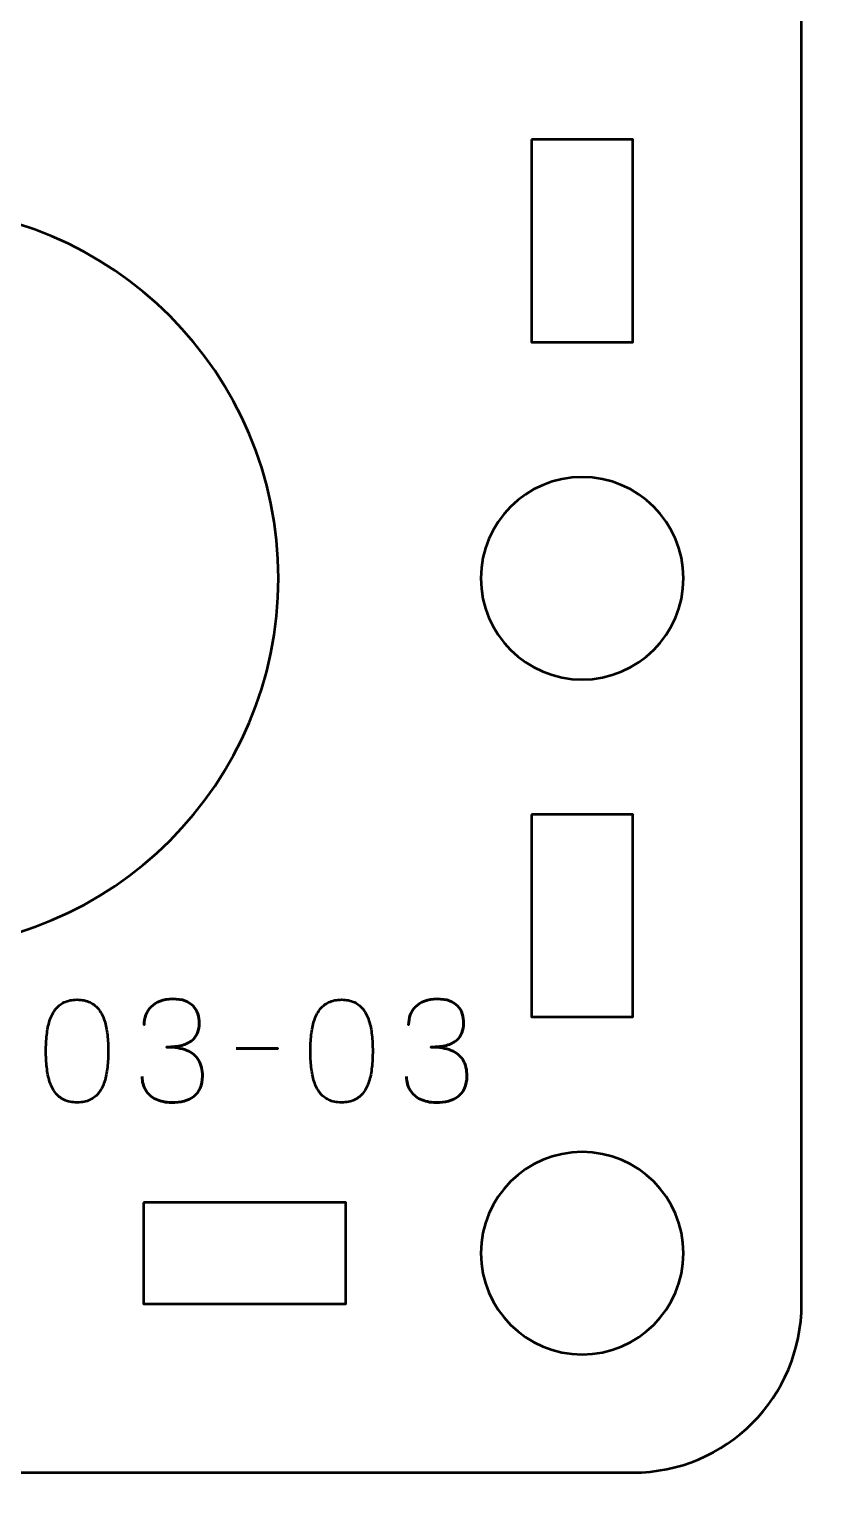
# Model space of a CAD drawing. Header units: centimetres. Extents: x -17.9 to -3.1, y -25.3 to -4.3.
# Drawn here: x -8.787 to -6.411, y -12.006 to -7.624 of the extents above; entities that cross this region are included whole.
import ezdxf

# ---------------------------------------------------------------- set-up
doc = ezdxf.new("R2010")
doc.units = ezdxf.units.CM
doc.header["$MEASUREMENT"] = 0
doc.layers.add('Layer 1', color=7, linetype='Continuous')

msp = doc.modelspace()

# ---------------------------------------------------------------- linework, layer by layer
at = {"layer": 'Layer 1', "color": 22, "lineweight": 53}
msp.add_open_spline([(-17.90003, -24.8499), (-17.90003, -24.8499), (-17.90003, -4.84994), (-17.90003, -4.84994), (-17.90003, -4.84994), (-17.90003, -4.57297), (-17.67694, -4.34998), (-17.39994, -4.34998), (-17.39994, -4.34998), (-17.39994, -4.34998), (-3.60007, -4.34998), (-3.60007, -4.34998), (-3.60007, -4.34998), (-3.32293, -4.34998), (-3.09997, -4.57297), (-3.09997, -4.84994), (-3.09997, -4.84994), (-3.09997, -4.84994), (-3.09997, -24.8499), (-3.09997, -24.8499), (-3.09997, -24.8499), (-3.09997, -25.1269), (-3.32293, -25.34999), (-3.60007, -25.34999), (-3.60007, -25.34999), (-3.60007, -25.34999), (-17.39994, -25.34999), (-17.39994, -25.34999), (-17.39994, -25.34999), (-17.67694, -25.34999), (-17.90003, -25.1269), (-17.90003, -24.8499)], degree=3, knots=[0, 0, 0, 0, 0.125, 0.125, 0.125, 0.125, 0.25, 0.25, 0.25, 0.25, 0.375, 0.375, 0.375, 0.375, 0.5, 0.5, 0.5, 0.5, 0.625, 0.625, 0.625, 0.625, 0.75, 0.75, 0.75, 0.75, 0.875, 0.875, 0.875, 0.875, 1, 1, 1, 1], dxfattribs=at)
at = {"layer": 'Layer 1', "color": 2, "lineweight": 53}
msp.add_open_spline([(-11.29993, -6.59997), (-11.29993, -6.59997), (-7.00006, -6.59997), (-7.00006, -6.59997), (-7.00006, -6.59997), (-6.72292, -6.59997), (-6.49996, -6.82306), (-6.49996, -7.10006), (-6.49996, -7.10006), (-6.49996, -7.10006), (-6.49996, -11.39993), (-6.49996, -11.39993), (-6.49996, -11.39993), (-6.49996, -11.67707), (-6.72292, -11.90003), (-7.00006, -11.90003), (-7.00006, -11.90003), (-7.00006, -11.90003), (-11.29993, -11.90003), (-11.29993, -11.90003), (-11.29993, -11.90003), (-11.57693, -11.90003), (-11.80002, -11.67707), (-11.80002, -11.39993), (-11.80002, -11.39993), (-11.80002, -11.39993), (-11.80002, -7.10006), (-11.80002, -7.10006), (-11.80002, -7.10006), (-11.80002, -6.82306), (-11.57693, -6.59997), (-11.29993, -6.59997)], degree=3, knots=[0, 0, 0, 0, 0.125, 0.125, 0.125, 0.125, 0.25, 0.25, 0.25, 0.25, 0.375, 0.375, 0.375, 0.375, 0.5, 0.5, 0.5, 0.5, 0.625, 0.625, 0.625, 0.625, 0.75, 0.75, 0.75, 0.75, 0.875, 0.875, 0.875, 0.875, 1, 1, 1, 1], dxfattribs=at)
at = {"layer": 'Layer 1', "lineweight": 53}
for points in [[(-7.30006, -7.95001), (-7.30006, -7.95001), (-7.00006, -7.95001), (-7.00006, -7.95001), (-7.00006, -7.95001), (-7.00006, -7.95001), (-7.00006, -8.55002), (-7.00006, -8.55002), (-7.00006, -8.55002), (-7.00006, -8.55002), (-7.30006, -8.55002), (-7.30006, -8.55002), (-7.30006, -8.55002), (-7.30006, -8.55002), (-7.30006, -7.95001), (-7.30006, -7.95001)], [(-6.84999, -9.25007), (-6.84999, -9.4157), (-6.98432, -9.55007), (-7.14999, -9.55007), (-7.14999, -9.55007), (-7.31562, -9.55007), (-7.44999, -9.4157), (-7.44999, -9.25007), (-7.44999, -9.25007), (-7.44999, -9.0843), (-7.31562, -8.95007), (-7.14999, -8.95007), (-7.14999, -8.95007), (-6.98432, -8.95007), (-6.84999, -9.0843), (-6.84999, -9.25007)], [(-7.30006, -9.94998), (-7.30006, -9.94998), (-7.00006, -9.94998), (-7.00006, -9.94998), (-7.00006, -9.94998), (-7.00006, -9.94998), (-7.00006, -10.54998), (-7.00006, -10.54998), (-7.00006, -10.54998), (-7.00006, -10.54998), (-7.30006, -10.54998), (-7.30006, -10.54998), (-7.30006, -10.54998), (-7.30006, -10.54998), (-7.30006, -9.94998), (-7.30006, -9.94998)], [(-6.84999, -11.25), (-6.84999, -11.41567), (-6.98432, -11.55), (-7.14999, -11.55), (-7.14999, -11.55), (-7.31562, -11.55), (-7.44999, -11.41567), (-7.44999, -11.25), (-7.44999, -11.25), (-7.44999, -11.08437), (-7.31562, -10.95), (-7.14999, -10.95), (-7.14999, -10.95), (-6.98432, -10.95), (-6.84999, -11.08437), (-6.84999, -11.25)], [(-8.45001, -11.09993), (-8.45001, -11.09993), (-7.85001, -11.09993), (-7.85001, -11.09993), (-7.85001, -11.09993), (-7.85001, -11.09993), (-7.85001, -11.39993), (-7.85001, -11.39993), (-7.85001, -11.39993), (-7.85001, -11.39993), (-8.45001, -11.39993), (-8.45001, -11.39993), (-8.45001, -11.39993), (-8.45001, -11.39993), (-8.45001, -11.09993), (-8.45001, -11.09993)]]:
    msp.add_open_spline(points, degree=3, knots=[0, 0, 0, 0, 0.25, 0.25, 0.25, 0.25, 0.5, 0.5, 0.5, 0.5, 0.75, 0.75, 0.75, 0.75, 1, 1, 1, 1], dxfattribs=at)
at = {"layer": 'Layer 1', "color": 250, "lineweight": 53}
msp.add_open_spline([(-9.14999, -8.15), (-8.54257, -8.15), (-8.04999, -8.64258), (-8.04999, -9.25), (-8.04999, -9.25), (-8.04999, -9.85742), (-8.54257, -10.35), (-9.14999, -10.35), (-9.14999, -10.35), (-9.75741, -10.35), (-10.24999, -9.85742), (-10.24999, -9.25), (-10.24999, -9.25), (-10.24999, -8.64258), (-9.75741, -8.15), (-9.14999, -8.15)], degree=3, knots=[0, 0, 0, 0, 0.25, 0.25, 0.25, 0.25, 0.5, 0.5, 0.5, 0.5, 0.75, 0.75, 0.75, 0.75, 1, 1, 1, 1], dxfattribs=at)
at = {"layer": 'Layer 1', "color": 30, "lineweight": 53}
for points, knots in [([(-8.64648, -10.80342), (-8.63167, -10.80335), (-8.6189, -10.80074), (-8.60824, -10.79566), (-8.60824, -10.79566), (-8.59766, -10.79058), (-8.58884, -10.78331), (-8.58179, -10.77407), (-8.58179, -10.77407), (-8.5748, -10.76476), (-8.5693, -10.75375), (-8.56521, -10.74105), (-8.56521, -10.74105), (-8.56118, -10.72835), (-8.55829, -10.71445), (-8.55667, -10.69921), (-8.55667, -10.69921), (-8.55497, -10.68397), (-8.55413, -10.66795), (-8.5542, -10.65102), (-8.5542, -10.65102), (-8.55413, -10.63416), (-8.55497, -10.61814), (-8.55667, -10.60297), (-8.55667, -10.60297), (-8.55829, -10.5878), (-8.56118, -10.57383), (-8.56521, -10.56113), (-8.56521, -10.56113), (-8.5693, -10.5485), (-8.5748, -10.5375), (-8.58179, -10.52811), (-8.58179, -10.52811), (-8.58884, -10.5188), (-8.59766, -10.51153), (-8.60824, -10.50645), (-8.60824, -10.50645), (-8.6189, -10.5013), (-8.63167, -10.49869), (-8.64648, -10.49862), (-8.64648, -10.49862), (-8.6613, -10.49869), (-8.67407, -10.5013), (-8.68473, -10.50645), (-8.68473, -10.50645), (-8.69531, -10.51153), (-8.70413, -10.5188), (-8.71118, -10.52811), (-8.71118, -10.52811), (-8.71817, -10.5375), (-8.72367, -10.5485), (-8.72776, -10.56113), (-8.72776, -10.56113), (-8.73179, -10.57383), (-8.73468, -10.5878), (-8.7363, -10.60297), (-8.7363, -10.60297), (-8.73799, -10.61814), (-8.73884, -10.63416), (-8.73877, -10.65102), (-8.73877, -10.65102), (-8.73884, -10.66795), (-8.73799, -10.68397), (-8.7363, -10.69921), (-8.7363, -10.69921), (-8.73468, -10.71445), (-8.73179, -10.72835), (-8.72776, -10.74105), (-8.72776, -10.74105), (-8.72367, -10.75375), (-8.71817, -10.76476), (-8.71118, -10.77407), (-8.71118, -10.77407), (-8.70413, -10.78331), (-8.69531, -10.79058), (-8.68473, -10.79566), (-8.68473, -10.79566), (-8.67407, -10.80074), (-8.6613, -10.80335), (-8.64648, -10.80342)], [0, 0, 0, 0, 0.05, 0.05, 0.05, 0.05, 0.1, 0.1, 0.1, 0.1, 0.15, 0.15, 0.15, 0.15, 0.2, 0.2, 0.2, 0.2, 0.25, 0.25, 0.25, 0.25, 0.3, 0.3, 0.3, 0.3, 0.35, 0.35, 0.35, 0.35, 0.4, 0.4, 0.4, 0.4, 0.45, 0.45, 0.45, 0.45, 0.5, 0.5, 0.5, 0.5, 0.55, 0.55, 0.55, 0.55, 0.6, 0.6, 0.6, 0.6, 0.65, 0.65, 0.65, 0.65, 0.7, 0.7, 0.7, 0.7, 0.75, 0.75, 0.75, 0.75, 0.8, 0.8, 0.8, 0.8, 0.85, 0.85, 0.85, 0.85, 0.9, 0.9, 0.9, 0.9, 0.95, 0.95, 0.95, 0.95, 1, 1, 1, 1]), ([(-8.64648, -10.80342), (-8.63167, -10.80335), (-8.6189, -10.80074), (-8.60824, -10.79566), (-8.60824, -10.79566), (-8.59766, -10.79058), (-8.58884, -10.78331), (-8.58179, -10.77407), (-8.58179, -10.77407), (-8.5748, -10.76476), (-8.5693, -10.75375), (-8.56521, -10.74105), (-8.56521, -10.74105), (-8.56118, -10.72835), (-8.55829, -10.71445), (-8.55667, -10.69921), (-8.55667, -10.69921), (-8.55497, -10.68397), (-8.55413, -10.66795), (-8.5542, -10.65102), (-8.5542, -10.65102), (-8.55413, -10.63416), (-8.55497, -10.61814), (-8.55667, -10.60297), (-8.55667, -10.60297), (-8.55829, -10.5878), (-8.56118, -10.57383), (-8.56521, -10.56113), (-8.56521, -10.56113), (-8.5693, -10.5485), (-8.5748, -10.5375), (-8.58179, -10.52811), (-8.58179, -10.52811), (-8.58884, -10.5188), (-8.59766, -10.51153), (-8.60824, -10.50645), (-8.60824, -10.50645), (-8.6189, -10.5013), (-8.63167, -10.49869), (-8.64648, -10.49862), (-8.64648, -10.49862), (-8.6613, -10.49869), (-8.67407, -10.5013), (-8.68473, -10.50645), (-8.68473, -10.50645), (-8.69531, -10.51153), (-8.70413, -10.5188), (-8.71118, -10.52811), (-8.71118, -10.52811), (-8.71817, -10.5375), (-8.72367, -10.5485), (-8.72776, -10.56113), (-8.72776, -10.56113), (-8.73179, -10.57383), (-8.73468, -10.5878), (-8.7363, -10.60297), (-8.7363, -10.60297), (-8.73799, -10.61814), (-8.73884, -10.63416), (-8.73877, -10.65102), (-8.73877, -10.65102), (-8.73884, -10.66795), (-8.73799, -10.68397), (-8.7363, -10.69921), (-8.7363, -10.69921), (-8.73468, -10.71445), (-8.73179, -10.72835), (-8.72776, -10.74105), (-8.72776, -10.74105), (-8.72367, -10.75375), (-8.71817, -10.76476), (-8.71118, -10.77407), (-8.71118, -10.77407), (-8.70413, -10.78331), (-8.69531, -10.79058), (-8.68473, -10.79566), (-8.68473, -10.79566), (-8.67407, -10.80074), (-8.6613, -10.80335), (-8.64648, -10.80342)], [0, 0, 0, 0, 0.05, 0.05, 0.05, 0.05, 0.1, 0.1, 0.1, 0.1, 0.15, 0.15, 0.15, 0.15, 0.2, 0.2, 0.2, 0.2, 0.25, 0.25, 0.25, 0.25, 0.3, 0.3, 0.3, 0.3, 0.35, 0.35, 0.35, 0.35, 0.4, 0.4, 0.4, 0.4, 0.45, 0.45, 0.45, 0.45, 0.5, 0.5, 0.5, 0.5, 0.55, 0.55, 0.55, 0.55, 0.6, 0.6, 0.6, 0.6, 0.65, 0.65, 0.65, 0.65, 0.7, 0.7, 0.7, 0.7, 0.75, 0.75, 0.75, 0.75, 0.8, 0.8, 0.8, 0.8, 0.85, 0.85, 0.85, 0.85, 0.9, 0.9, 0.9, 0.9, 0.95, 0.95, 0.95, 0.95, 1, 1, 1, 1]), ([(-8.45387, -10.7268), (-8.4538, -10.74204), (-8.45027, -10.7553), (-8.44329, -10.7668), (-8.44329, -10.7668), (-8.4363, -10.77823), (-8.42635, -10.78719), (-8.41337, -10.79361), (-8.41337, -10.79361), (-8.40039, -10.80003), (-8.3848, -10.80328), (-8.36666, -10.80342), (-8.36666, -10.80342), (-8.35305, -10.80342), (-8.3407, -10.80201), (-8.32948, -10.79905), (-8.32948, -10.79905), (-8.31833, -10.79608), (-8.30874, -10.7915), (-8.30062, -10.78522), (-8.30062, -10.78522), (-8.29251, -10.77894), (-8.2863, -10.77082), (-8.28186, -10.76095), (-8.28186, -10.76095), (-8.27748, -10.751), (-8.2753, -10.73907), (-8.27523, -10.7251), (-8.27523, -10.7251), (-8.27515, -10.70648), (-8.27896, -10.69074), (-8.28651, -10.67797), (-8.28651, -10.67797), (-8.29406, -10.6652), (-8.30578, -10.65561), (-8.32151, -10.64905), (-8.32151, -10.64905), (-8.33724, -10.64248), (-8.35742, -10.63917), (-8.3819, -10.63917), (-8.3819, -10.63917), (-8.36363, -10.63924), (-8.34832, -10.63755), (-8.33583, -10.63409), (-8.33583, -10.63409), (-8.32341, -10.63063), (-8.31347, -10.62576), (-8.30599, -10.61941), (-8.30599, -10.61941), (-8.29851, -10.61313), (-8.29308, -10.60565), (-8.28983, -10.59705), (-8.28983, -10.59705), (-8.28651, -10.58851), (-8.28489, -10.57913), (-8.28496, -10.5689), (-8.28496, -10.5689), (-8.28489, -10.55866), (-8.2863, -10.54921), (-8.28912, -10.54046), (-8.28912, -10.54046), (-8.29188, -10.53171), (-8.29639, -10.52402), (-8.30253, -10.51746), (-8.30253, -10.51746), (-8.30867, -10.5109), (-8.31678, -10.50575), (-8.32673, -10.50208), (-8.32673, -10.50208), (-8.33675, -10.49841), (-8.34896, -10.49658), (-8.36328, -10.49651), (-8.36328, -10.49651), (-8.37753, -10.49658), (-8.39002, -10.49869), (-8.4006, -10.50279), (-8.4006, -10.50279), (-8.41126, -10.50688), (-8.42, -10.51245), (-8.42706, -10.51958), (-8.42706, -10.51958), (-8.43404, -10.5267), (-8.43927, -10.53482), (-8.44272, -10.54399), (-8.44272, -10.54399), (-8.44625, -10.55316), (-8.44794, -10.5629), (-8.44794, -10.57313), (-8.44794, -10.57313), (-8.44794, -10.5629), (-8.44625, -10.55316), (-8.44272, -10.54399), (-8.44272, -10.54399), (-8.43927, -10.53482), (-8.43404, -10.5267), (-8.42706, -10.51958), (-8.42706, -10.51958), (-8.42, -10.51245), (-8.41126, -10.50688), (-8.4006, -10.50279), (-8.4006, -10.50279), (-8.39002, -10.49869), (-8.37753, -10.49658), (-8.36328, -10.49651), (-8.36328, -10.49651), (-8.34896, -10.49658), (-8.33675, -10.49841), (-8.32673, -10.50208), (-8.32673, -10.50208), (-8.31678, -10.50575), (-8.30867, -10.5109), (-8.30253, -10.51746), (-8.30253, -10.51746), (-8.29639, -10.52402), (-8.29188, -10.53171), (-8.28912, -10.54046), (-8.28912, -10.54046), (-8.2863, -10.54921), (-8.28489, -10.55866), (-8.28496, -10.5689), (-8.28496, -10.5689), (-8.28489, -10.57913), (-8.28651, -10.58851), (-8.28983, -10.59705), (-8.28983, -10.59705), (-8.29308, -10.60565), (-8.29851, -10.61313), (-8.30599, -10.61941), (-8.30599, -10.61941), (-8.31347, -10.62576), (-8.32341, -10.63063), (-8.33583, -10.63409), (-8.33583, -10.63409), (-8.34832, -10.63755), (-8.36363, -10.63924), (-8.3819, -10.63917), (-8.3819, -10.63917), (-8.35742, -10.63917), (-8.33724, -10.64248), (-8.32151, -10.64905), (-8.32151, -10.64905), (-8.30578, -10.65561), (-8.29406, -10.6652), (-8.28651, -10.67797), (-8.28651, -10.67797), (-8.27896, -10.69074), (-8.27515, -10.70648), (-8.27523, -10.7251), (-8.27523, -10.7251), (-8.2753, -10.73907), (-8.27748, -10.751), (-8.28186, -10.76095), (-8.28186, -10.76095), (-8.2863, -10.77082), (-8.29251, -10.77894), (-8.30062, -10.78522), (-8.30062, -10.78522), (-8.30874, -10.7915), (-8.31833, -10.79608), (-8.32948, -10.79905), (-8.32948, -10.79905), (-8.3407, -10.80201), (-8.35305, -10.80342), (-8.36666, -10.80342), (-8.36666, -10.80342), (-8.3848, -10.80328), (-8.40039, -10.80003), (-8.41337, -10.79361), (-8.41337, -10.79361), (-8.42635, -10.78719), (-8.4363, -10.77823), (-8.44329, -10.7668), (-8.44329, -10.7668), (-8.45027, -10.7553), (-8.4538, -10.74204), (-8.45387, -10.7268)], [0, 0, 0, 0, 0.0227273, 0.0227273, 0.0227273, 0.0227273, 0.0454545, 0.0454545, 0.0454545, 0.0454545, 0.0681818, 0.0681818, 0.0681818, 0.0681818, 0.0909091, 0.0909091, 0.0909091, 0.0909091, 0.1136364, 0.1136364, 0.1136364, 0.1136364, 0.1363636, 0.1363636, 0.1363636, 0.1363636, 0.1590909, 0.1590909, 0.1590909, 0.1590909, 0.1818182, 0.1818182, 0.1818182, 0.1818182, 0.2045455, 0.2045455, 0.2045455, 0.2045455, 0.2272727, 0.2272727, 0.2272727, 0.2272727, 0.25, 0.25, 0.25, 0.25, 0.2727273, 0.2727273, 0.2727273, 0.2727273, 0.2954545, 0.2954545, 0.2954545, 0.2954545, 0.3181818, 0.3181818, 0.3181818, 0.3181818, 0.3409091, 0.3409091, 0.3409091, 0.3409091, 0.3636364, 0.3636364, 0.3636364, 0.3636364, 0.3863636, 0.3863636, 0.3863636, 0.3863636, 0.4090909, 0.4090909, 0.4090909, 0.4090909, 0.4318182, 0.4318182, 0.4318182, 0.4318182, 0.4545455, 0.4545455, 0.4545455, 0.4545455, 0.4772727, 0.4772727, 0.4772727, 0.4772727, 0.5, 0.5, 0.5, 0.5, 0.5227273, 0.5227273, 0.5227273, 0.5227273, 0.5454545, 0.5454545, 0.5454545, 0.5454545, 0.5681818, 0.5681818, 0.5681818, 0.5681818, 0.5909091, 0.5909091, 0.5909091, 0.5909091, 0.6136364, 0.6136364, 0.6136364, 0.6136364, 0.6363636, 0.6363636, 0.6363636, 0.6363636, 0.6590909, 0.6590909, 0.6590909, 0.6590909, 0.6818182, 0.6818182, 0.6818182, 0.6818182, 0.7045455, 0.7045455, 0.7045455, 0.7045455, 0.7272727, 0.7272727, 0.7272727, 0.7272727, 0.75, 0.75, 0.75, 0.75, 0.7727273, 0.7727273, 0.7727273, 0.7727273, 0.7954545, 0.7954545, 0.7954545, 0.7954545, 0.8181818, 0.8181818, 0.8181818, 0.8181818, 0.8409091, 0.8409091, 0.8409091, 0.8409091, 0.8636364, 0.8636364, 0.8636364, 0.8636364, 0.8863636, 0.8863636, 0.8863636, 0.8863636, 0.9090909, 0.9090909, 0.9090909, 0.9090909, 0.9318182, 0.9318182, 0.9318182, 0.9318182, 0.9545455, 0.9545455, 0.9545455, 0.9545455, 0.9772727, 0.9772727, 0.9772727, 0.9772727, 1, 1, 1, 1]), ([(-7.8629, -10.80342), (-7.84809, -10.80335), (-7.83532, -10.80074), (-7.82466, -10.79566), (-7.82466, -10.79566), (-7.81408, -10.79058), (-7.80526, -10.78331), (-7.79821, -10.77407), (-7.79821, -10.77407), (-7.79122, -10.76476), (-7.78572, -10.75375), (-7.78163, -10.74105), (-7.78163, -10.74105), (-7.7776, -10.72835), (-7.77471, -10.71445), (-7.77309, -10.69921), (-7.77309, -10.69921), (-7.77139, -10.68397), (-7.77055, -10.66795), (-7.77062, -10.65102), (-7.77062, -10.65102), (-7.77055, -10.63416), (-7.77139, -10.61814), (-7.77309, -10.60297), (-7.77309, -10.60297), (-7.77471, -10.5878), (-7.7776, -10.57383), (-7.78163, -10.56113), (-7.78163, -10.56113), (-7.78572, -10.5485), (-7.79122, -10.5375), (-7.79821, -10.52811), (-7.79821, -10.52811), (-7.80526, -10.5188), (-7.81408, -10.51153), (-7.82466, -10.50645), (-7.82466, -10.50645), (-7.83532, -10.5013), (-7.84809, -10.49869), (-7.8629, -10.49862), (-7.8629, -10.49862), (-7.87772, -10.49869), (-7.89049, -10.5013), (-7.90115, -10.50645), (-7.90115, -10.50645), (-7.91173, -10.51153), (-7.92055, -10.5188), (-7.9276, -10.52811), (-7.9276, -10.52811), (-7.93459, -10.5375), (-7.94009, -10.5485), (-7.94418, -10.56113), (-7.94418, -10.56113), (-7.94821, -10.57383), (-7.9511, -10.5878), (-7.95272, -10.60297), (-7.95272, -10.60297), (-7.95441, -10.61814), (-7.95526, -10.63416), (-7.95519, -10.65102), (-7.95519, -10.65102), (-7.95526, -10.66795), (-7.95441, -10.68397), (-7.95272, -10.69921), (-7.95272, -10.69921), (-7.9511, -10.71445), (-7.94821, -10.72835), (-7.94418, -10.74105), (-7.94418, -10.74105), (-7.94009, -10.75375), (-7.93459, -10.76476), (-7.9276, -10.77407), (-7.9276, -10.77407), (-7.92055, -10.78331), (-7.91173, -10.79058), (-7.90115, -10.79566), (-7.90115, -10.79566), (-7.89049, -10.80074), (-7.87772, -10.80335), (-7.8629, -10.80342)], [0, 0, 0, 0, 0.05, 0.05, 0.05, 0.05, 0.1, 0.1, 0.1, 0.1, 0.15, 0.15, 0.15, 0.15, 0.2, 0.2, 0.2, 0.2, 0.25, 0.25, 0.25, 0.25, 0.3, 0.3, 0.3, 0.3, 0.35, 0.35, 0.35, 0.35, 0.4, 0.4, 0.4, 0.4, 0.45, 0.45, 0.45, 0.45, 0.5, 0.5, 0.5, 0.5, 0.55, 0.55, 0.55, 0.55, 0.6, 0.6, 0.6, 0.6, 0.65, 0.65, 0.65, 0.65, 0.7, 0.7, 0.7, 0.7, 0.75, 0.75, 0.75, 0.75, 0.8, 0.8, 0.8, 0.8, 0.85, 0.85, 0.85, 0.85, 0.9, 0.9, 0.9, 0.9, 0.95, 0.95, 0.95, 0.95, 1, 1, 1, 1]), ([(-7.8629, -10.80342), (-7.84809, -10.80335), (-7.83532, -10.80074), (-7.82466, -10.79566), (-7.82466, -10.79566), (-7.81408, -10.79058), (-7.80526, -10.78331), (-7.79821, -10.77407), (-7.79821, -10.77407), (-7.79122, -10.76476), (-7.78572, -10.75375), (-7.78163, -10.74105), (-7.78163, -10.74105), (-7.7776, -10.72835), (-7.77471, -10.71445), (-7.77309, -10.69921), (-7.77309, -10.69921), (-7.77139, -10.68397), (-7.77055, -10.66795), (-7.77062, -10.65102), (-7.77062, -10.65102), (-7.77055, -10.63416), (-7.77139, -10.61814), (-7.77309, -10.60297), (-7.77309, -10.60297), (-7.77471, -10.5878), (-7.7776, -10.57383), (-7.78163, -10.56113), (-7.78163, -10.56113), (-7.78572, -10.5485), (-7.79122, -10.5375), (-7.79821, -10.52811), (-7.79821, -10.52811), (-7.80526, -10.5188), (-7.81408, -10.51153), (-7.82466, -10.50645), (-7.82466, -10.50645), (-7.83532, -10.5013), (-7.84809, -10.49869), (-7.8629, -10.49862), (-7.8629, -10.49862), (-7.87772, -10.49869), (-7.89049, -10.5013), (-7.90115, -10.50645), (-7.90115, -10.50645), (-7.91173, -10.51153), (-7.92055, -10.5188), (-7.9276, -10.52811), (-7.9276, -10.52811), (-7.93459, -10.5375), (-7.94009, -10.5485), (-7.94418, -10.56113), (-7.94418, -10.56113), (-7.94821, -10.57383), (-7.9511, -10.5878), (-7.95272, -10.60297), (-7.95272, -10.60297), (-7.95441, -10.61814), (-7.95526, -10.63416), (-7.95519, -10.65102), (-7.95519, -10.65102), (-7.95526, -10.66795), (-7.95441, -10.68397), (-7.95272, -10.69921), (-7.95272, -10.69921), (-7.9511, -10.71445), (-7.94821, -10.72835), (-7.94418, -10.74105), (-7.94418, -10.74105), (-7.94009, -10.75375), (-7.93459, -10.76476), (-7.9276, -10.77407), (-7.9276, -10.77407), (-7.92055, -10.78331), (-7.91173, -10.79058), (-7.90115, -10.79566), (-7.90115, -10.79566), (-7.89049, -10.80074), (-7.87772, -10.80335), (-7.8629, -10.80342)], [0, 0, 0, 0, 0.05, 0.05, 0.05, 0.05, 0.1, 0.1, 0.1, 0.1, 0.15, 0.15, 0.15, 0.15, 0.2, 0.2, 0.2, 0.2, 0.25, 0.25, 0.25, 0.25, 0.3, 0.3, 0.3, 0.3, 0.35, 0.35, 0.35, 0.35, 0.4, 0.4, 0.4, 0.4, 0.45, 0.45, 0.45, 0.45, 0.5, 0.5, 0.5, 0.5, 0.55, 0.55, 0.55, 0.55, 0.6, 0.6, 0.6, 0.6, 0.65, 0.65, 0.65, 0.65, 0.7, 0.7, 0.7, 0.7, 0.75, 0.75, 0.75, 0.75, 0.8, 0.8, 0.8, 0.8, 0.85, 0.85, 0.85, 0.85, 0.9, 0.9, 0.9, 0.9, 0.95, 0.95, 0.95, 0.95, 1, 1, 1, 1]), ([(-7.67029, -10.7268), (-7.67022, -10.74204), (-7.66669, -10.7553), (-7.65971, -10.7668), (-7.65971, -10.7668), (-7.65272, -10.77823), (-7.64277, -10.78719), (-7.62979, -10.79361), (-7.62979, -10.79361), (-7.61681, -10.80003), (-7.60122, -10.80328), (-7.58308, -10.80342), (-7.58308, -10.80342), (-7.56947, -10.80342), (-7.55712, -10.80201), (-7.5459, -10.79905), (-7.5459, -10.79905), (-7.53475, -10.79608), (-7.52516, -10.7915), (-7.51704, -10.78522), (-7.51704, -10.78522), (-7.50893, -10.77894), (-7.50272, -10.77082), (-7.49828, -10.76095), (-7.49828, -10.76095), (-7.4939, -10.751), (-7.49172, -10.73907), (-7.49165, -10.7251), (-7.49165, -10.7251), (-7.49157, -10.70648), (-7.49538, -10.69074), (-7.50293, -10.67797), (-7.50293, -10.67797), (-7.51048, -10.6652), (-7.5222, -10.65561), (-7.53793, -10.64905), (-7.53793, -10.64905), (-7.55366, -10.64248), (-7.57384, -10.63917), (-7.59832, -10.63917), (-7.59832, -10.63917), (-7.58005, -10.63924), (-7.56474, -10.63755), (-7.55225, -10.63409), (-7.55225, -10.63409), (-7.53983, -10.63063), (-7.52989, -10.62576), (-7.52241, -10.61941), (-7.52241, -10.61941), (-7.51493, -10.61313), (-7.5095, -10.60565), (-7.50625, -10.59705), (-7.50625, -10.59705), (-7.50293, -10.58851), (-7.50131, -10.57913), (-7.50138, -10.5689), (-7.50138, -10.5689), (-7.50131, -10.55866), (-7.50272, -10.54921), (-7.50554, -10.54046), (-7.50554, -10.54046), (-7.5083, -10.53171), (-7.51281, -10.52402), (-7.51895, -10.51746), (-7.51895, -10.51746), (-7.52509, -10.5109), (-7.5332, -10.50575), (-7.54315, -10.50208), (-7.54315, -10.50208), (-7.55317, -10.49841), (-7.56538, -10.49658), (-7.5797, -10.49651), (-7.5797, -10.49651), (-7.59395, -10.49658), (-7.60644, -10.49869), (-7.61702, -10.50279), (-7.61702, -10.50279), (-7.62768, -10.50688), (-7.63642, -10.51245), (-7.64348, -10.51958), (-7.64348, -10.51958), (-7.65046, -10.5267), (-7.65569, -10.53482), (-7.65914, -10.54399), (-7.65914, -10.54399), (-7.66267, -10.55316), (-7.66436, -10.5629), (-7.66436, -10.57313), (-7.66436, -10.57313), (-7.66436, -10.5629), (-7.66267, -10.55316), (-7.65914, -10.54399), (-7.65914, -10.54399), (-7.65569, -10.53482), (-7.65046, -10.5267), (-7.64348, -10.51958), (-7.64348, -10.51958), (-7.63642, -10.51245), (-7.62768, -10.50688), (-7.61702, -10.50279), (-7.61702, -10.50279), (-7.60644, -10.49869), (-7.59395, -10.49658), (-7.5797, -10.49651), (-7.5797, -10.49651), (-7.56538, -10.49658), (-7.55317, -10.49841), (-7.54315, -10.50208), (-7.54315, -10.50208), (-7.5332, -10.50575), (-7.52509, -10.5109), (-7.51895, -10.51746), (-7.51895, -10.51746), (-7.51281, -10.52402), (-7.5083, -10.53171), (-7.50554, -10.54046), (-7.50554, -10.54046), (-7.50272, -10.54921), (-7.50131, -10.55866), (-7.50138, -10.5689), (-7.50138, -10.5689), (-7.50131, -10.57913), (-7.50293, -10.58851), (-7.50625, -10.59705), (-7.50625, -10.59705), (-7.5095, -10.60565), (-7.51493, -10.61313), (-7.52241, -10.61941), (-7.52241, -10.61941), (-7.52989, -10.62576), (-7.53983, -10.63063), (-7.55225, -10.63409), (-7.55225, -10.63409), (-7.56474, -10.63755), (-7.58005, -10.63924), (-7.59832, -10.63917), (-7.59832, -10.63917), (-7.57384, -10.63917), (-7.55366, -10.64248), (-7.53793, -10.64905), (-7.53793, -10.64905), (-7.5222, -10.65561), (-7.51048, -10.6652), (-7.50293, -10.67797), (-7.50293, -10.67797), (-7.49538, -10.69074), (-7.49157, -10.70648), (-7.49165, -10.7251), (-7.49165, -10.7251), (-7.49172, -10.73907), (-7.4939, -10.751), (-7.49828, -10.76095), (-7.49828, -10.76095), (-7.50272, -10.77082), (-7.50893, -10.77894), (-7.51704, -10.78522), (-7.51704, -10.78522), (-7.52516, -10.7915), (-7.53475, -10.79608), (-7.5459, -10.79905), (-7.5459, -10.79905), (-7.55712, -10.80201), (-7.56947, -10.80342), (-7.58308, -10.80342), (-7.58308, -10.80342), (-7.60122, -10.80328), (-7.61681, -10.80003), (-7.62979, -10.79361), (-7.62979, -10.79361), (-7.64277, -10.78719), (-7.65272, -10.77823), (-7.65971, -10.7668), (-7.65971, -10.7668), (-7.66669, -10.7553), (-7.67022, -10.74204), (-7.67029, -10.7268)], [0, 0, 0, 0, 0.0227273, 0.0227273, 0.0227273, 0.0227273, 0.0454545, 0.0454545, 0.0454545, 0.0454545, 0.0681818, 0.0681818, 0.0681818, 0.0681818, 0.0909091, 0.0909091, 0.0909091, 0.0909091, 0.1136364, 0.1136364, 0.1136364, 0.1136364, 0.1363636, 0.1363636, 0.1363636, 0.1363636, 0.1590909, 0.1590909, 0.1590909, 0.1590909, 0.1818182, 0.1818182, 0.1818182, 0.1818182, 0.2045455, 0.2045455, 0.2045455, 0.2045455, 0.2272727, 0.2272727, 0.2272727, 0.2272727, 0.25, 0.25, 0.25, 0.25, 0.2727273, 0.2727273, 0.2727273, 0.2727273, 0.2954545, 0.2954545, 0.2954545, 0.2954545, 0.3181818, 0.3181818, 0.3181818, 0.3181818, 0.3409091, 0.3409091, 0.3409091, 0.3409091, 0.3636364, 0.3636364, 0.3636364, 0.3636364, 0.3863636, 0.3863636, 0.3863636, 0.3863636, 0.4090909, 0.4090909, 0.4090909, 0.4090909, 0.4318182, 0.4318182, 0.4318182, 0.4318182, 0.4545455, 0.4545455, 0.4545455, 0.4545455, 0.4772727, 0.4772727, 0.4772727, 0.4772727, 0.5, 0.5, 0.5, 0.5, 0.5227273, 0.5227273, 0.5227273, 0.5227273, 0.5454545, 0.5454545, 0.5454545, 0.5454545, 0.5681818, 0.5681818, 0.5681818, 0.5681818, 0.5909091, 0.5909091, 0.5909091, 0.5909091, 0.6136364, 0.6136364, 0.6136364, 0.6136364, 0.6363636, 0.6363636, 0.6363636, 0.6363636, 0.6590909, 0.6590909, 0.6590909, 0.6590909, 0.6818182, 0.6818182, 0.6818182, 0.6818182, 0.7045455, 0.7045455, 0.7045455, 0.7045455, 0.7272727, 0.7272727, 0.7272727, 0.7272727, 0.75, 0.75, 0.75, 0.75, 0.7727273, 0.7727273, 0.7727273, 0.7727273, 0.7954545, 0.7954545, 0.7954545, 0.7954545, 0.8181818, 0.8181818, 0.8181818, 0.8181818, 0.8409091, 0.8409091, 0.8409091, 0.8409091, 0.8636364, 0.8636364, 0.8636364, 0.8636364, 0.8863636, 0.8863636, 0.8863636, 0.8863636, 0.9090909, 0.9090909, 0.9090909, 0.9090909, 0.9318182, 0.9318182, 0.9318182, 0.9318182, 0.9545455, 0.9545455, 0.9545455, 0.9545455, 0.9772727, 0.9772727, 0.9772727, 0.9772727, 1, 1, 1, 1]), ([(-8.17532, -10.64382), (-8.17532, -10.64382), (-8.05213, -10.64382), (-8.05213, -10.64382), (-8.05213, -10.64382), (-8.05213, -10.64382), (-8.17532, -10.64382), (-8.17532, -10.64382)], [0, 0, 0, 0, 0.5, 0.5, 0.5, 0.5, 1, 1, 1, 1])]:
    msp.add_open_spline(points, degree=3, knots=knots, dxfattribs=at)

doc.saveas('drawing.dxf')
